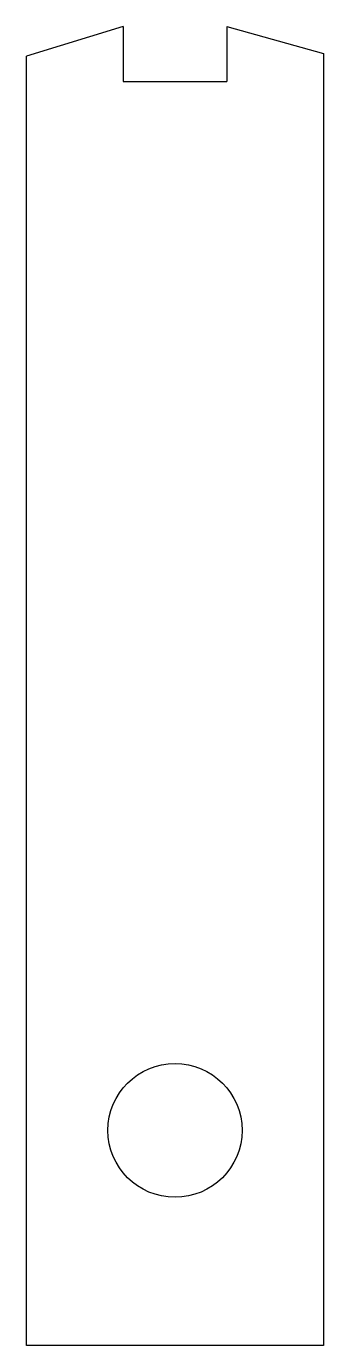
# Model space of a CAD drawing. Header units: millimetres. Extents: x -0.9 to 8.3, y -14.8 to 26.2.
import ezdxf

# ---------------------------------------------------------------- set-up
doc = ezdxf.new("R2010")
doc.units = ezdxf.units.MM
doc.layers.add('Sketch', color=7, linetype='CONTINUOUS')

msp = doc.modelspace()

# ---------------------------------------------------------------- linework, layer by layer
at = {"layer": 'Sketch'}
for p, q in [((2.05974, 26.1517), (-0.940264, 25.2302)), ((2.05974, 26.1517), (2.05974, 24.4373)), ((5.25974, 26.1517), (5.25974, 24.4373)), ((5.25974, 26.1517), (8.25974, 25.3067)), ((-0.940264, -14.7698), (-0.940264, 25.2302)), ((8.25974, 25.3067), (8.25974, -14.7698)), ((2.05974, 24.4373), (5.25974, 24.4373)), ((8.25974, -14.7698), (-0.940264, -14.7698))]:
    msp.add_line(p, q, dxfattribs=at)
msp.add_circle((3.65974, -8.09309), 2.07677, dxfattribs=at)

doc.saveas('drawing.dxf')
